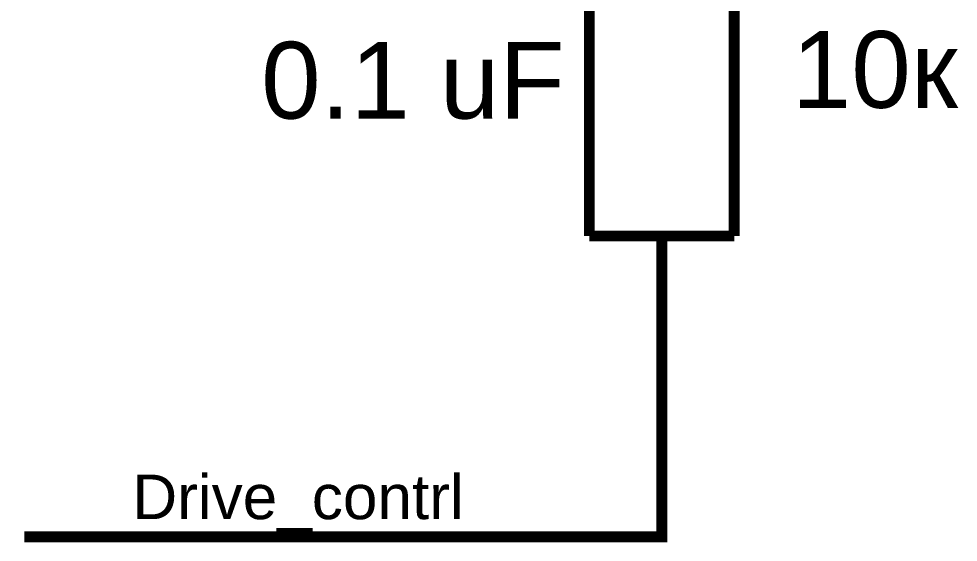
# Model space of a CAD drawing. Header units: millimetres. Extents: x 0 to 594, y 0 to 420.
# Drawn here: x 300.24 to 326.17, y 272.84 to 287.28 of the extents above; entities that cross this region are included whole.
import ezdxf

# ---------------------------------------------------------------- set-up
doc = ezdxf.new("R2010")
doc.units = ezdxf.units.MM
doc.layers.add('Sheet', color=255, linetype='Continuous')
doc.styles.get("Standard").update_dxf_attribs({"font": 'arial.ttf'})

msp = doc.modelspace()

# ---------------------------------------------------------------- linework, layer by layer
at = {"layer": 'Sheet', "color": 0, "const_width": 0.3}
for points in [[(315.986, 291.293), (315.986, 281.291)], [(319.986, 281.291), (319.986, 291.293)], [(319.986, 281.291), (315.986, 281.291)], [(317.986, 281.291), (317.986, 276.296)], [(317.986, 281.291), (317.986, 276.296)], [(317.986, 276.296), (317.986, 272.994), (300.387, 272.994)]]:
    msp.add_lwpolyline(points, dxfattribs=at)

# ---------------------------------------------------------------- texts
at = {"layer": 'Sheet', "color": 0}
for s, height, p in [('10к', 2.1167, (321.574, 284.826)), ('0.1 uF', 2.1167, (306.927, 284.53)), ('Drive_contrl', 1.2277, (303.371, 273.48))]:
    msp.add_text(s, height=height, dxfattribs=at).set_placement(p)

doc.saveas('drawing.dxf')
